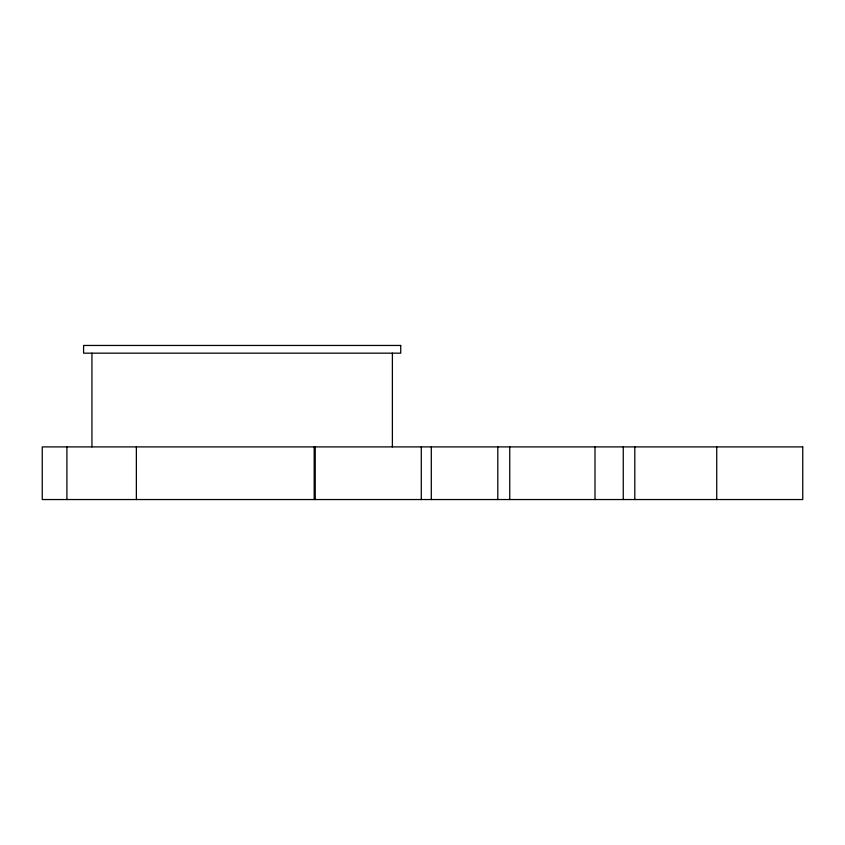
<?xml version="1.0" encoding="UTF-8"?>
<svg xmlns="http://www.w3.org/2000/svg" width="845" height="845" viewBox="0 0 845 845"><rect width="100%" height="100%" fill="white"/><g stroke="black" fill="none" stroke-linecap="round" stroke-linejoin="round"><path stroke-width="1.27" d="M716.729 446.899L716.729 499.543M634.806 446.899L634.806 499.543M623.251 446.899L623.251 499.543M595.007 446.899L595.007 499.543M509.746 446.899L509.746 499.543M497.8 446.899L497.8 499.543M431.299 446.899L431.299 499.543M421.285 446.899L421.285 499.543M392.386 353.168L392.386 446.899M315.227 446.899L315.227 499.543M314.192 446.899L314.192 499.543M136.362 446.899L136.362 499.543M91.936 353.168L91.936 446.899M66.903 446.899L66.903 499.543M400.731 345.457L83.592 345.457L83.592 353.168L400.731 353.168L400.731 345.457M802.75 446.899L42.25 446.899L42.25 499.543L802.75 499.543L802.75 446.899"/></g></svg>
